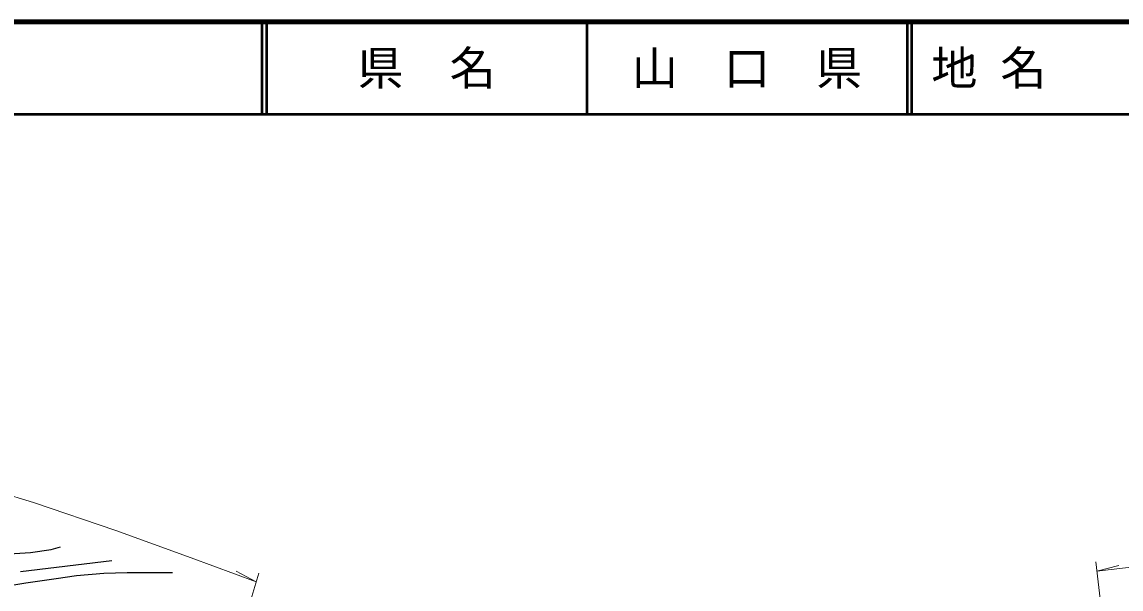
# Model space of a CAD drawing. Units: millimetres, scale not verified. Extents: x 40000 to 680000, y 20000 to 380000.
# Drawn here: x 271723 to 390966, y 318498 to 380000 of the extents above; entities that cross this region are included whole.
import ezdxf
from ezdxf.enums import TextEntityAlignment as Align

# ---------------------------------------------------------------- set-up
doc = ezdxf.new("R2010")
doc.units = ezdxf.units.MM
doc.header["$LTSCALE"] = 1000
for name, color, linetype, lineweight in [('M-BGD', 7, 'Continuous', 25), ('M-STR-HTXT', 7, 'Continuous', 13), ('M-TTL', 2, 'Continuous', 140), ('M-TTL-LINE', 7, 'Continuous', 50)]:
    doc.layers.add(name, color=color, linetype=linetype, lineweight=lineweight)
doc.layers.add('M-TTL-TXT', color=7, linetype='Continuous')
doc.styles.add('ＭＳ ゴシック', font='')
doc.styles.get('ＭＳ ゴシック').set_extended_font_data('MS Gothic')

msp = doc.modelspace()

# ---------------------------------------------------------------- linework, layer by layer
at = {"layer": 'M-BGD'}
for points in [[(268552, 322191), (272648, 322465), (274885, 322788), (275915, 323077)], [(271561, 320382), (281455, 321585)], [(268460, 318543), (272148, 319173), (275446, 319654), (277640, 319969), (280588, 320208), (283123, 320306), (288041, 320292)]]:
    msp.add_lwpolyline(points, dxfattribs=at)
at = {"layer": 'M-STR-HTXT'}
for p, q in [((390398, 302916), (388244, 321436)), ((388359, 320443), (390735, 321063)), ((292128, 302439), (297418, 320234)), ((297132, 319274), (294970, 320437))]:
    msp.add_line(p, q, dxfattribs=at)
for points in [[(127475, 342486), (132063, 342849), (141086, 343625), (147434, 343968), (154897, 344041), (166924, 344083), (177742, 344083), (187124, 343784), (196233, 343157), (203284, 342481), (210236, 341723), (217529, 340812), (222863, 339957), (230344, 338632), (237062, 337313), (244788, 335654), (249924, 334438), (254892, 333118), (260393, 331663), (265354, 330211), (272959, 327898), (281905, 324861), (290086, 321879), (297132, 319274)], [(388359, 320443), (517991, 335524), (521480, 335776), (526895, 335886), (536531, 335869), (541531, 335753)]]:
    msp.add_lwpolyline(points, dxfattribs=at)
at = {"layer": 'M-TTL'}
msp.add_line((680000, 380000), (40000, 380000), dxfattribs=at)
at = {"layer": 'M-TTL-LINE'}
for p, q in [((297750, 380000), (297750, 370000)), ((298250, 380000), (298250, 370000)), ((333000, 380000), (333000, 370000)), ((367750, 380000), (367750, 370000)), ((368250, 380000), (368250, 370000)), ((40000, 370000), (680000, 370000))]:
    msp.add_line(p, q, dxfattribs=at)

# ---------------------------------------------------------------- texts
at = {"layer": 'M-TTL-TXT', "style": 'ＭＳ ゴシック'}
for s, p in [('県\u3000名', (315625, 375000)), ('山\u3000口\u3000県', (350375, 375000))]:
    msp.add_text(s, height=3666, dxfattribs=at).set_placement(p, align=Align.MIDDLE_CENTER)
msp.add_text('地 名', height=3666, dxfattribs=at).set_placement((370380, 375000), align=Align.MIDDLE_LEFT)

doc.saveas('drawing.dxf')
